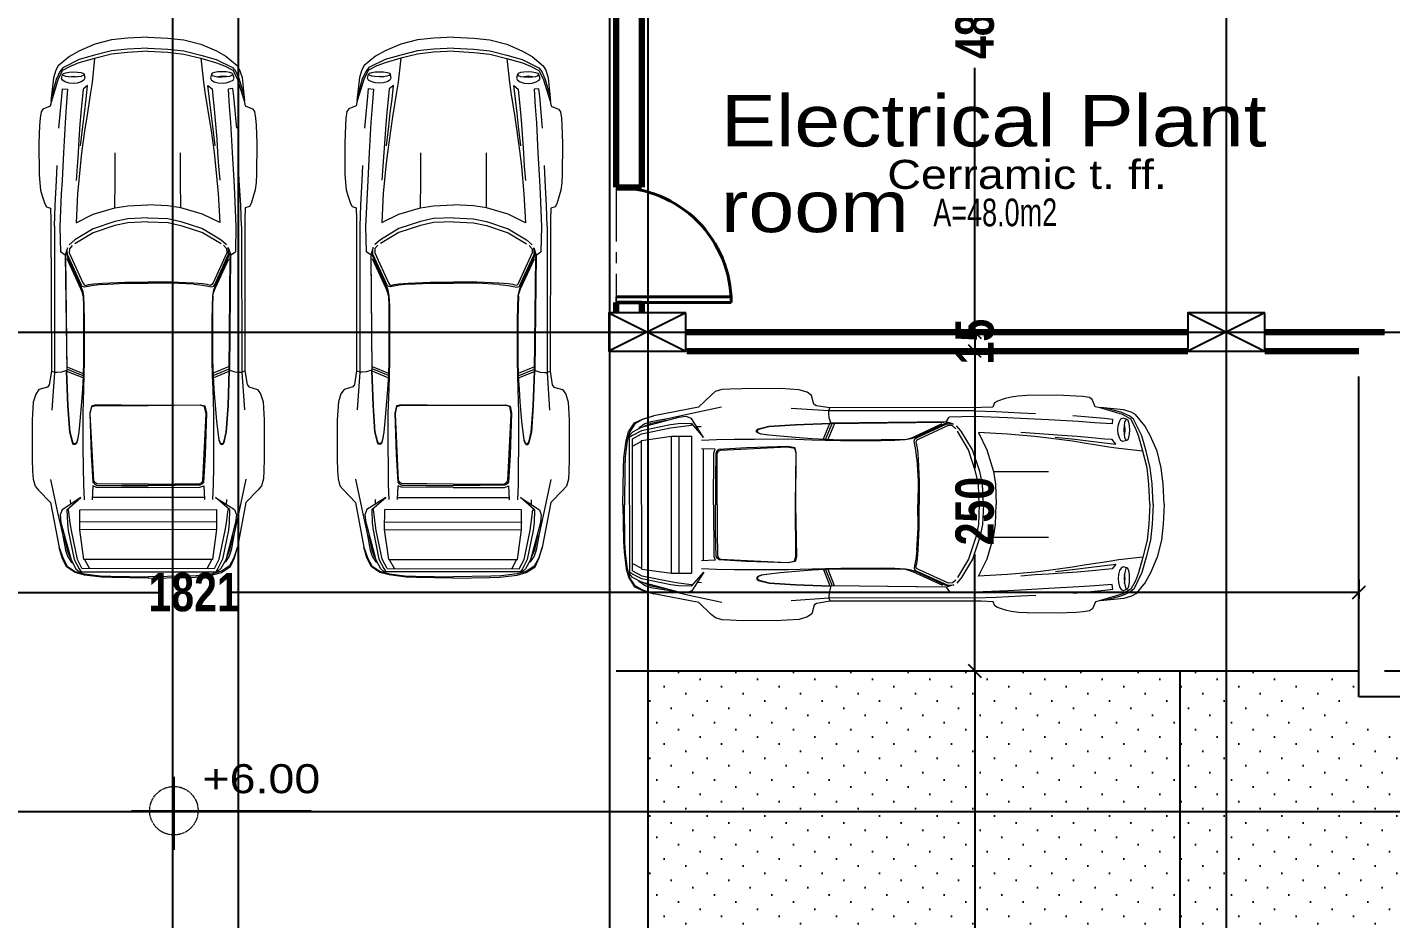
# Model space of a CAD drawing. Extents: x 285329 to 658348, y -83126 to -16980.
# Drawn here: x 328074 to 329140, y -40282 to -39585 of the extents above; entities that cross this region are included whole.
import ezdxf

# ---------------------------------------------------------------- set-up
doc = ezdxf.new("R2010")
doc.units = 0
doc.linetypes.add('CENTER', pattern=[50.8, 31.75, -6.35, 6.35, -6.35])
doc.linetypes.add('CENTER2', pattern=[1.125, 0.75, -0.125, 0.125, -0.125])
doc.layers.get('0').update_dxf_attribs({"linetype": 'CONTINUOUS'})
doc.layers.get('DEFPOINTS').update_dxf_attribs({"color": 9, "linetype": 'CONTINUOUS'})
for name, color, linetype, lineweight in [('A-Axis', 1, 'CENTER', 9), ('A-Door', 5, 'CONTINUOUS', 15), ('A-text finishing', 6, 'CONTINUOUS', 13), ('A-text function', 30, 'CONTINUOUS', 20), ('AXIS CIRCLE', 10, 'CENTER2', 20), ('FIGURES', 153, 'CONTINUOUS', 0), ('SECTION-ar', 131, 'CONTINUOUS', 40), ('VIS', 8, 'CONTINUOUS', 18)]:
    doc.layers.add(name, color=color, linetype=linetype, lineweight=lineweight)
for name, color, linetype in [('AXIS', 1, 'CONTINUOUS'), ('COLUMN', 5, 'CONTINUOUS'), ('FURNITURE', 4, 'CONTINUOUS'), ('HATCH', 8, 'CONTINUOUS'), ('TEXT', 3, 'CONTINUOUS'), ('WALL', 7, 'CONTINUOUS')]:
    doc.layers.add(name, color=color, linetype=linetype)
doc.styles.add('ARIAL', font='BOD_CB.TTF', dxfattribs={"width": 1.2})
doc.styles.add('CITYBLUEPRINT', font='cityb___.ttf', dxfattribs={"width": 0.8})
doc.styles.get("Standard").update_dxf_attribs({"font": 'sanss___.ttf', "height": 15})
doc.dimstyles.new('50', dxfattribs={"dimtxt": 30, "dimasz": 10, "dimexe": 5, "dimexo": 6, "dimgap": 5, "dimtad": 0, "dimdec": 0, "dimdsep": 46, "dimtxsty": 'CITYBLUEPRINT', "dimblk1": 'OBLIQUE', "dimblk2": 'OBLIQUE', "dimsah": 1, "dimcen": 0.05, "dimdle": 0.03, "dimclre": 22, "dimclrt": 7, "dimadec": 0, "dimazin": 0, "dimtfac": 1, "dimtdec": 0, "dimtix": 1, "dimtmove": 0, "dimatfit": 3, "dimldrblk": 'OBLIQUE', "dimfxl": 1, "dimtolj": 1, "dimtzin": 0, "dimarcsym": 0})

# ---------------------------------------------------------------- blocks, each defined once
blk = doc.blocks.new('XREF1$0$02PCAR09')
at = {"color": 0, "linetype": 'ByBlock'}
for p, q in [((-139.39, 33.77), (-143.26, 30.05)), ((-138.14, 34.83), (-139.39, 33.77)), ((-136.04, 35.43), (-138.14, 34.83)), ((-133.57, 35.58), (-136.04, 35.43)), ((-129.86, 35.7), (-133.57, 35.58)), ((-117.88, 35.7), (-129.86, 35.7)), ((-112.33, 35.34), (-117.88, 35.7)), ((-109.85, 34.59), (-112.33, 35.34)), ((-108.47, 33.6), (-109.85, 34.59)), ((-107.73, 30.95), (-108.47, 33.6)), ((-143.26, 30.05), (-157.04, 27.42)), ((-136.16, 30.07), (-146.25, 27.9)), ((-103.18, 28.82), (-114.79, 29.59)), ((-107, 30.43), (-107.73, 30.95)), ((-102.8, 29.76), (-107, 30.43)), ((-103.18, 28.82), (-102.8, 29.76)), ((-56.22, 29.83), (-102.8, 29.76)), ((-52.64, 29.95), (-56.22, 29.83)), ((-52.16, 31.23), (-52.64, 29.95)), ((-51.29, 31.76), (-52.16, 31.23)), ((-48.85, 32.53), (-51.29, 31.76)), ((-47.09, 33.02), (-48.85, 32.53)), ((-44.85, 33.29), (-47.09, 33.02)), ((-42.26, 33.45), (-44.85, 33.29)), ((-32.75, 33.53), (-42.26, 33.45)), ((-27.18, 33.31), (-32.75, 33.53)), ((-24.96, 33.14), (-27.18, 33.31)), ((-22.98, 32.83), (-24.96, 33.14)), ((-22.13, 32.24), (-22.98, 32.83)), ((-21.22, 30), (-22.13, 32.24)), ((-19.65, 29.66), (-21.22, 30)), ((-12.48, 29.04), (-19.65, 29.78)), ((-12.79, 27.56), (-19.65, 29.66)), ((-13.04, 28.18), (-17.96, 29.55)), ((-164.79, 22.49), (-162.98, 25.22)), ((-162.98, 25.22), (-160.29, 26.5)), ((-160.49, 26.23), (-162.81, 24.98)), ((-149.39, 26.87), (-160.88, 23.8)), ((-157.04, 27.42), (-160.49, 26.23)), ((-160.29, 26.5), (-157.04, 27.42)), ((-157.91, 25.53), (-159.78, 24.91)), ((-152.81, 26.43), (-157.91, 25.53)), ((-153.83, 25.85), (-157.91, 25.01)), ((-153.47, 26.28), (-153.83, 25.85)), ((-146.25, 27.9), (-152.81, 26.43)), ((-147.04, 27.13), (-149.39, 26.87)), ((-145.43, 26.52), (-147.04, 27.13)), ((-141.73, 20.71), (-145.43, 26.52)), ((-58.2, 28.79), (-103.18, 28.82)), ((-103.18, 28.09), (-103.18, 28.82)), ((-103.06, 26.7), (-103.18, 28.09)), ((-102.68, 25.44), (-103.06, 26.7)), ((-67.1, 25.44), (-102.68, 25.06)), ((-102.68, 25.08), (-102.68, 25.44)), ((-102.68, 24.94), (-67.65, 25.32)), ((-66.42, 25.2), (-67.39, 24.89)), ((-67.1, 25.46), (-66.11, 26.89)), ((-67.1, 25.54), (-67.1, 25.54)), ((-64.81, 24.72), (-67.1, 25.46)), ((-58.32, 27.06), (-66.11, 26.89)), ((-48.2, 26.63), (-58.32, 27.06)), ((-58.2, 28.77), (-51.78, 28.55)), ((-51.78, 28.55), (-44.15, 28.14)), ((-44.15, 26.41), (-48.2, 26.63)), ((-44.15, 28.14), (-39.54, 27.93)), ((-35.6, 25.95), (-44.15, 26.41)), ((-26.33, 25.46), (-35.6, 25.95)), ((-28.03, 27.35), (-18.29, 26.45)), ((-21.41, 25.08), (-26.33, 25.46)), ((-18.29, 26.45), (-15.88, 26.19)), ((-15.88, 26.19), (-16.03, 24.72)), ((-14.12, 24.14), (-13.76, 25.41)), ((-13.76, 25.41), (-13.28, 26.26)), ((-13.28, 26.26), (-12.67, 26.55)), ((-10.59, 27.09), (-13.04, 28.18)), ((-10.26, 26.19), (-12.79, 27.56)), ((-12.67, 26.55), (-11.49, 26.19)), ((-10.14, 28.29), (-12.48, 29.04)), ((-12.22, 24.26), (-12.07, 25.22)), ((-12.07, 25.22), (-11.81, 25.93)), ((-11.81, 25.93), (-11.49, 26.19)), ((-11.49, 26.19), (-11.18, 25.93)), ((-11.18, 25.93), (-10.93, 25.22)), ((-10.93, 25.22), (-10.74, 24.13)), ((-9.43, 26.13), (-10.59, 27.09)), ((-8.9, 23.63), (-10.26, 26.19)), ((-8.78, 27.56), (-10.14, 28.29)), ((-6.9, 21.08), (-9.43, 26.13)), ((-5.94, 24.09), (-8.78, 27.56)), ((-165.56, 19.69), (-164.79, 22.49)), ((-164.42, 22.49), (-165.19, 19.69)), ((-163.6, 22.32), (-164.59, 21.21)), ((-163.6, 21.32), (-164.59, 20.71)), ((-164.59, -21.21), (-164.59, 21.21)), ((-162.81, 24.98), (-164.42, 22.49)), ((-160.88, 23.8), (-163.6, 22.32)), ((-160.77, 22.81), (-163.6, 21.32)), ((-163.6, 20.33), (-160.77, 21.82)), ((-161.5, 23.73), (-161.74, 23.33)), ((-159.78, 24.91), (-161.5, 23.73)), ((-151.85, 24.65), (-160.77, 22.81)), ((-160.77, 21.82), (-151.85, 23.66)), ((-160.77, 19.82), (-151.61, 21.07)), ((-159.78, 24.24), (-160.17, 23.99)), ((-157.91, 25.01), (-159.78, 24.24)), ((-149.51, 24.91), (-151.85, 24.65)), ((-151.85, 23.66), (-149.51, 24.04)), ((-151.61, 21.07), (-151.61, -21.07)), ((-151.61, 21.07), (-145.43, 21.07)), ((-145.43, 25.03), (-149.51, 24.91)), ((-149.51, 24.04), (-145.43, 24.53)), ((-149.26, 21.07), (-149.26, -21.19)), ((-145.43, 25.03), (-141.73, 20.73)), ((-145.43, 24.53), (-145.43, 25.03)), ((-145.43, -21.07), (-145.43, 21.07)), ((-142.39, 24.02), (-143.85, 23.95)), ((-125.42, 22.45), (-125.37, 22.96)), ((-125.08, 22.11), (-125.42, 22.45)), ((-125.37, 22.96), (-124.86, 23.34)), ((-125.15, 22.43), (-125.13, 22.84)), ((-124.89, 22.11), (-125.15, 22.43)), ((-125.13, 22.84), (-124.69, 23.22)), ((-124.01, 21.73), (-125.08, 22.11)), ((-123.84, 21.73), (-124.89, 22.11)), ((-124.86, 23.34), (-121.58, 24.14)), ((-124.69, 23.22), (-121.6, 24.01)), ((-121.62, 21.38), (-124.01, 21.73)), ((-121.62, 21.38), (-123.84, 21.73)), ((-118.22, 21.03), (-121.62, 21.38)), ((-121.6, 24.01), (-113.44, 24.57)), ((-121.58, 24.14), (-113.44, 24.69)), ((-112.19, 20.51), (-118.22, 21.03)), ((-113.44, 24.69), (-102.68, 25.08)), ((-113.44, 24.57), (-102.68, 24.96)), ((-104.9, 20.03), (-102.9, 24.96)), ((-104.22, 19.99), (-102.17, 24.96)), ((-101.45, 24.96), (-103.47, 19.98)), ((-102.68, 25.06), (-102.68, 24.94)), ((-77.45, 20.66), (-68.24, 24.88)), ((-67.39, 24.89), (-76.59, 20.66)), ((-76.17, 20.52), (-66.86, 24.77)), ((-66.4, 24.24), (-75.65, 20.03)), ((-66.86, 24.77), (-65.78, 24.81)), ((-65.14, 24.16), (-66.4, 24.24)), ((-65.78, 24.81), (-64.81, 24.72)), ((-64.13, 23.29), (-65.14, 24.16)), ((-62.4, 22.49), (-63.89, 24.21)), ((-60.22, 16.82), (-63.6, 22.49)), ((-58.97, 16.82), (-62.4, 22.49)), ((-57.13, 22.11), (-54.53, 16.8)), ((-48.2, 21.63), (-57.13, 22.11)), ((-39.78, 20.85), (-48.2, 21.63)), ((-39.78, 21.75), (-44.12, 22.11)), ((-35.6, 21.46), (-39.78, 21.75)), ((-31.38, 21.21), (-35.6, 21.46)), ((-26.79, 20.88), (-31.38, 21.21)), ((-16.03, 24.72), (-21.41, 25.08)), ((-14.22, 22.91), (-14.12, 24.14)), ((-14.12, 21.68), (-14.22, 22.91)), ((-13.76, 20.44), (-14.12, 21.68)), ((-12.31, 22.86), (-12.22, 24.26)), ((-12.24, 21.56), (-12.31, 22.86)), ((-12.04, 22.86), (-12.24, 21.56)), ((-12.07, 20.57), (-12.24, 21.58)), ((-12.22, 24.26), (-12.04, 22.86)), ((-10.74, 21.58), (-10.93, 20.51)), ((-10.74, 24.13), (-10.69, 22.86)), ((-10.69, 22.86), (-10.74, 21.58)), ((-7.91, 21.15), (-8.9, 23.63)), ((-6.56, 16.32), (-7.91, 21.15)), ((-5.57, 16.32), (-6.9, 21.08)), ((-4.27, 21.14), (-5.94, 24.09)), ((-2.17, 16.31), (-4.27, 21.14)), ((-166.21, 14.44), (-165.56, 19.69)), ((-165.19, 19.69), (-165.8, 14.82)), ((-163.6, 20.33), (-163.6, -20.33)), ((-163.6, 18.05), (-160.88, 19.53)), ((-160.77, 19.82), (-160.77, -19.82)), ((-137.77, 19.96), (-142.39, 19.75)), ((-138.14, 17.06), (-142.38, 17.26)), ((-141.73, 17.26), (-141.73, -17.16)), ((-138.57, 15.9), (-138.14, 17.06)), ((-132.34, 20.03), (-137.77, 19.96)), ((-136.98, 17.01), (-137.51, 16.58)), ((-137.08, 16.44), (-136.55, 16.78)), ((-128.55, 17.52), (-136.98, 17.01)), ((-136.55, 16.78), (-115.95, 17.82)), ((-126.04, 20.1), (-132.34, 20.03)), ((-115.76, 17.94), (-128.55, 17.52)), ((-115.78, 20.11), (-126.04, 20.1)), ((-115.95, 17.82), (-113.73, 17.36)), ((-108.37, 19.87), (-115.78, 20.11)), ((-113.56, 17.48), (-115.76, 17.94)), ((-113.73, 17.36), (-113.35, 15.95)), ((-113.2, 16.07), (-113.56, 17.48)), ((-108.37, 20.23), (-112.19, 20.51)), ((-104.22, 19.99), (-108.37, 20.23)), ((-104.27, 19.73), (-108.37, 19.87)), ((-99.56, 19.65), (-104.27, 19.73)), ((-99.52, 19.84), (-104.22, 19.99)), ((-87.11, 19.64), (-99.56, 19.65)), ((-87.11, 19.87), (-99.52, 19.84)), ((-82.86, 19.87), (-87.11, 19.87)), ((-82.86, 19.72), (-87.11, 19.64)), ((-79.67, 19.98), (-82.86, 19.87)), ((-79.63, 19.86), (-82.86, 19.72)), ((-79.67, 19.96), (-78.74, 20.2)), ((-77.89, 20.2), (-79.63, 19.86)), ((-78.74, 20.2), (-77.45, 20.66)), ((-77.21, 20.44), (-77.89, 20.2)), ((-76.59, 20.66), (-77.21, 20.44)), ((-76.95, 19.52), (-76.71, 20.25)), ((-76.73, 18.37), (-76.95, 19.52)), ((-76.42, 16.82), (-76.73, 18.37)), ((-76.71, 20.25), (-76.17, 20.52)), ((-76.22, 19.69), (-76.44, 19.24)), ((-76.44, 19.24), (-76.15, 18.22)), ((-76.1, 14.07), (-76.42, 16.82)), ((-75.65, 20.03), (-76.22, 19.69)), ((-76.15, 18.22), (-75.93, 16.82)), ((-75.93, 16.82), (-75.72, 13.98)), ((-60.22, 16.82), (-60.22, 16.82)), ((-58, 10.14), (-60.22, 16.82)), ((-56.75, 10.14), (-58.97, 16.82)), ((-54.53, 16.8), (-52.55, 10.14)), ((-35.6, 20.37), (-39.78, 20.85)), ((-28.21, 19.38), (-35.6, 20.37)), ((-33.48, 20.69), (-27.45, 19.99)), ((-24.62, 18.78), (-28.21, 19.38)), ((-27.45, 19.99), (-23.36, 19.5)), ((-22.2, 20.45), (-26.79, 20.88)), ((-17.01, 17.6), (-24.62, 18.78)), ((-23.36, 19.5), (-19.12, 18.97)), ((-18.2, 20.06), (-22.2, 20.45)), ((-19.12, 18.97), (-14.89, 18.51)), ((-16, 19.87), (-18.2, 20.06)), ((-13.95, 17.11), (-17.01, 17.6)), ((-14.89, 18.51), (-16, 19.87)), ((-6.56, 16.32), (-13.95, 17.11)), ((-13.28, 19.65), (-13.76, 20.44)), ((-12.67, 19.33), (-13.28, 19.65)), ((-11.49, 19.6), (-12.67, 19.33)), ((-11.81, 19.84), (-12.07, 20.57)), ((-11.49, 19.6), (-11.81, 19.84)), ((-11.18, 19.81), (-11.49, 19.6)), ((-10.93, 20.51), (-11.18, 19.81)), ((-166.35, 11.22), (-166.21, 14.44)), ((-165.8, 14.82), (-165.94, 11.59)), ((-138.66, 0), (-138.57, 15.9)), ((-137.9, 15.9), (-138.04, 8.28)), ((-137.51, 16.58), (-137.9, 15.9)), ((-137.56, 8.16), (-137.48, 15.78)), ((-137.48, 15.78), (-137.08, 16.44)), ((-113.4, -0.02), (-113.2, 16.07)), ((-113.35, 15.95), (-113.4, 0.02)), ((-76.1, 14.07), (-75.74, 7.15)), ((-75.72, 13.98), (-75.43, 7.15)), ((-5.26, 11.13), (-6.56, 16.32)), ((-4.27, 11.13), (-5.57, 16.32)), ((-0.87, 11.13), (-2.17, 16.31)), ((-166.57, 0.02), (-166.35, 11.22)), ((-165.94, 11.59), (-166.08, 0)), ((-57.13, 6.18), (-58, 10.14)), ((-55.9, 6.18), (-56.75, 10.14)), ((-52.55, 10.14), (-44.12, 10.09)), ((-52.55, 10.14), (-51.92, 6.18)), ((-44.12, 10.09), (-35.6, 10.09)), ((-4.7, 6.2), (-5.26, 11.13)), ((-3.7, 6.2), (-4.27, 11.13)), ((-0.31, 6.18), (-0.87, 11.13)), ((-138.04, 8.28), (-138.04, 0)), ((-137.56, 0), (-137.56, 8.16)), ((-75.74, 7.15), (-75.77, 0)), ((-75.43, 7.15), (-75.4, 0)), ((-56.89, 0), (-57.13, 6.18)), ((-55.64, 0), (-55.9, 6.18)), ((-51.92, 6.18), (-51.68, 0)), ((-4.39, 0), (-4.7, 6.2)), ((-3.4, 0), (-3.7, 6.2)), ((0, 0), (-0.31, 6.18)), ((-165.94, -11.59), (-166.08, 0)), ((-138.66, 0), (-138.57, -15.9)), ((-138.04, -8.28), (-138.04, 0)), ((-137.56, 0), (-137.56, -8.16)), ((-113.4, 0.02), (-113.2, -16.07)), ((-75.74, -7.15), (-75.77, 0)), ((-75.43, -7.15), (-75.4, 0)), ((-56.89, 0), (-57.13, -6.18)), ((-55.64, 0), (-55.9, -6.18)), ((-51.92, -6.18), (-51.68, 0)), ((-4.39, 0), (-4.7, -6.2)), ((-3.4, 0), (-3.7, -6.2)), ((0, 0), (-0.31, -6.18)), ((-166.57, -0.02), (-166.35, -11.22)), ((-113.35, -15.95), (-113.4, -0.02)), ((-137.9, -15.9), (-138.04, -8.28)), ((-137.56, -8.16), (-137.48, -15.78)), ((-76.1, -14.07), (-75.74, -7.15)), ((-75.72, -13.98), (-75.43, -7.15)), ((-57.13, -6.18), (-58, -10.14)), ((-55.9, -6.18), (-56.75, -10.14)), ((-52.55, -10.14), (-51.92, -6.18)), ((-4.7, -6.2), (-5.26, -11.13)), ((-3.7, -6.2), (-4.27, -11.13)), ((-0.31, -6.18), (-0.87, -11.13)), ((-166.35, -11.22), (-166.21, -14.44)), ((-165.8, -14.82), (-165.94, -11.59)), ((-58, -10.14), (-60.22, -16.82)), ((-56.75, -10.14), (-58.97, -16.82)), ((-54.53, -16.8), (-52.55, -10.14)), ((-52.55, -10.14), (-44.12, -10.09)), ((-44.12, -10.09), (-35.6, -10.09)), ((-5.26, -11.13), (-6.56, -16.32)), ((-4.27, -11.13), (-5.57, -16.32)), ((-0.87, -11.13), (-2.17, -16.31)), ((-166.21, -14.44), (-165.56, -19.69)), ((-165.19, -19.69), (-165.8, -14.82)), ((-138.57, -15.9), (-138.14, -17.06)), ((-137.51, -16.58), (-137.9, -15.9)), ((-136.98, -17.01), (-137.51, -16.58)), ((-137.48, -15.78), (-137.08, -16.44)), ((-137.08, -16.44), (-136.55, -16.78)), ((-113.73, -17.36), (-113.35, -15.95)), ((-113.2, -16.07), (-113.56, -17.48)), ((-76.1, -14.07), (-76.42, -16.82)), ((-75.93, -16.82), (-75.72, -13.98)), ((-6.56, -16.32), (-13.95, -17.11)), ((-6.56, -16.32), (-7.91, -21.15)), ((-5.57, -16.32), (-6.9, -21.08)), ((-2.17, -16.31), (-4.27, -21.14)), ((-165.56, -19.69), (-164.79, -22.49)), ((-164.42, -22.49), (-165.19, -19.69)), ((-163.6, -21.32), (-164.59, -20.71)), ((-163.6, -18.05), (-160.88, -19.53)), ((-163.6, -20.33), (-160.77, -21.82)), ((-160.77, -19.82), (-151.61, -21.07)), ((-141.73, -20.71), (-145.43, -26.52)), ((-145.43, -25.03), (-141.73, -20.73)), ((-137.77, -19.96), (-142.39, -19.75)), ((-138.14, -17.06), (-142.38, -17.26)), ((-132.34, -20.03), (-137.77, -19.96)), ((-128.55, -17.52), (-136.98, -17.01)), ((-136.55, -16.78), (-115.95, -17.82)), ((-126.04, -20.1), (-132.34, -20.03)), ((-115.76, -17.94), (-128.55, -17.52)), ((-115.78, -20.11), (-126.04, -20.1)), ((-112.19, -20.51), (-118.22, -21.03)), ((-115.95, -17.82), (-113.73, -17.36)), ((-108.37, -19.87), (-115.78, -20.11)), ((-113.56, -17.48), (-115.76, -17.94)), ((-108.37, -20.23), (-112.19, -20.51)), ((-104.27, -19.73), (-108.37, -19.87)), ((-104.22, -19.99), (-108.37, -20.23)), ((-104.9, -20.03), (-102.9, -24.96)), ((-99.56, -19.65), (-104.27, -19.73)), ((-99.52, -19.84), (-104.22, -19.99)), ((-104.22, -19.99), (-102.17, -24.96)), ((-101.45, -24.96), (-103.47, -19.98)), ((-87.11, -19.64), (-99.56, -19.65)), ((-87.11, -19.87), (-99.52, -19.84)), ((-82.86, -19.72), (-87.11, -19.64)), ((-82.86, -19.87), (-87.11, -19.87)), ((-79.63, -19.86), (-82.86, -19.72)), ((-79.67, -19.98), (-82.86, -19.87)), ((-79.67, -19.96), (-78.74, -20.2)), ((-77.89, -20.2), (-79.63, -19.86)), ((-78.74, -20.2), (-77.45, -20.66)), ((-77.21, -20.44), (-77.89, -20.2)), ((-77.45, -20.66), (-68.24, -24.88)), ((-76.59, -20.66), (-77.21, -20.44)), ((-76.73, -18.37), (-76.95, -19.52)), ((-76.95, -19.52), (-76.71, -20.25)), ((-76.42, -16.82), (-76.73, -18.37)), ((-76.71, -20.25), (-76.17, -20.52)), ((-67.39, -24.89), (-76.59, -20.66)), ((-76.44, -19.24), (-76.15, -18.22)), ((-76.22, -19.69), (-76.44, -19.24)), ((-75.65, -20.03), (-76.22, -19.69)), ((-76.17, -20.52), (-66.86, -24.77)), ((-76.15, -18.22), (-75.93, -16.82)), ((-66.4, -24.24), (-75.65, -20.03)), ((-60.22, -16.82), (-63.6, -22.49)), ((-58.97, -16.82), (-62.4, -22.49)), ((-60.22, -16.82), (-60.22, -16.82)), ((-57.13, -22.11), (-54.53, -16.8)), ((-39.78, -20.85), (-48.2, -21.63)), ((-35.6, -20.37), (-39.78, -20.85)), ((-28.21, -19.38), (-35.6, -20.37)), ((-33.48, -20.69), (-27.45, -19.99)), ((-26.79, -20.88), (-31.38, -21.21)), ((-24.62, -18.78), (-28.21, -19.38)), ((-27.45, -19.99), (-23.36, -19.5)), ((-22.2, -20.45), (-26.79, -20.88)), ((-17.01, -17.6), (-24.62, -18.78)), ((-23.36, -19.5), (-19.12, -18.97)), ((-18.2, -20.06), (-22.2, -20.45)), ((-19.12, -18.97), (-14.89, -18.51)), ((-16, -19.87), (-18.2, -20.06)), ((-13.95, -17.11), (-17.01, -17.6)), ((-14.89, -18.51), (-16, -19.87)), ((-13.76, -20.44), (-14.12, -21.68)), ((-13.28, -19.65), (-13.76, -20.44)), ((-12.67, -19.33), (-13.28, -19.65)), ((-11.49, -19.6), (-12.67, -19.33)), ((-12.07, -20.57), (-12.24, -21.58)), ((-11.81, -19.84), (-12.07, -20.57)), ((-11.49, -19.6), (-11.81, -19.84)), ((-11.18, -19.81), (-11.49, -19.6)), ((-10.93, -20.51), (-11.18, -19.81)), ((-10.74, -21.58), (-10.93, -20.51)), ((-164.79, -22.49), (-162.98, -25.22)), ((-163.6, -22.32), (-164.59, -21.21)), ((-162.81, -24.98), (-164.42, -22.49)), ((-160.77, -22.81), (-163.6, -21.32)), ((-160.88, -23.8), (-163.6, -22.32)), ((-160.49, -26.23), (-162.81, -24.98)), ((-161.5, -23.73), (-161.74, -23.33)), ((-159.78, -24.91), (-161.5, -23.73)), ((-149.39, -26.87), (-160.88, -23.8)), ((-160.77, -21.82), (-151.85, -23.66)), ((-151.85, -24.65), (-160.77, -22.81)), ((-159.78, -24.24), (-160.17, -23.99)), ((-157.91, -25.01), (-159.78, -24.24)), ((-157.91, -25.53), (-159.78, -24.91)), ((-153.83, -25.85), (-157.91, -25.01)), ((-151.85, -23.66), (-149.51, -24.04)), ((-149.51, -24.91), (-151.85, -24.65)), ((-151.61, -21.07), (-145.43, -21.07)), ((-149.51, -24.04), (-145.43, -24.53)), ((-145.43, -25.03), (-149.51, -24.91)), ((-145.43, -24.53), (-145.43, -25.03)), ((-142.39, -24.02), (-143.85, -23.95)), ((-125.08, -22.11), (-125.42, -22.45)), ((-125.42, -22.45), (-125.37, -22.96)), ((-125.37, -22.96), (-124.86, -23.34)), ((-124.89, -22.11), (-125.15, -22.43)), ((-125.15, -22.43), (-125.13, -22.84)), ((-125.13, -22.84), (-124.69, -23.22)), ((-124.01, -21.73), (-125.08, -22.11)), ((-123.84, -21.73), (-124.89, -22.11)), ((-124.86, -23.34), (-121.58, -24.14)), ((-124.69, -23.22), (-121.6, -24.01)), ((-121.62, -21.38), (-124.01, -21.73)), ((-121.62, -21.38), (-123.84, -21.73)), ((-118.22, -21.03), (-121.62, -21.38)), ((-121.6, -24.01), (-113.44, -24.57)), ((-121.58, -24.14), (-113.44, -24.69)), ((-113.44, -24.57), (-102.68, -24.96)), ((-113.44, -24.69), (-102.68, -25.08)), ((-102.68, -25.06), (-102.68, -24.94)), ((-102.68, -24.94), (-67.65, -25.32)), ((-67.1, -25.44), (-102.68, -25.06)), ((-102.68, -25.08), (-102.68, -25.44)), ((-66.42, -25.2), (-67.39, -24.89)), ((-64.81, -24.72), (-67.1, -25.46)), ((-66.86, -24.77), (-65.78, -24.81)), ((-65.14, -24.16), (-66.4, -24.24)), ((-65.78, -24.81), (-64.81, -24.72)), ((-64.13, -23.29), (-65.14, -24.16)), ((-62.4, -22.49), (-63.89, -24.21)), ((-48.2, -21.63), (-57.13, -22.11)), ((-39.78, -21.75), (-44.12, -22.11)), ((-35.6, -21.46), (-39.78, -21.75)), ((-31.38, -21.21), (-35.6, -21.46)), ((-21.41, -25.08), (-26.33, -25.46)), ((-16.03, -24.72), (-21.41, -25.08)), ((-15.88, -26.19), (-16.03, -24.72)), ((-14.12, -21.68), (-14.22, -22.91)), ((-14.22, -22.91), (-14.12, -24.14)), ((-14.12, -24.14), (-13.76, -25.41)), ((-12.24, -21.56), (-12.31, -22.86)), ((-12.31, -22.86), (-12.22, -24.26)), ((-12.04, -22.86), (-12.24, -21.56)), ((-12.22, -24.26), (-12.04, -22.86)), ((-12.22, -24.26), (-12.07, -25.22)), ((-10.93, -25.22), (-10.74, -24.13)), ((-10.69, -22.86), (-10.74, -21.58)), ((-10.74, -24.13), (-10.69, -22.86)), ((-8.9, -23.63), (-10.26, -26.19)), ((-6.9, -21.08), (-9.43, -26.13)), ((-7.91, -21.15), (-8.9, -23.63)), ((-5.94, -24.09), (-8.78, -27.56)), ((-4.27, -21.14), (-5.94, -24.09)), ((-162.98, -25.22), (-160.29, -26.5)), ((-157.04, -27.42), (-160.49, -26.23)), ((-160.29, -26.5), (-157.04, -27.42)), ((-152.81, -26.43), (-157.91, -25.53)), ((-143.26, -30.05), (-157.04, -27.42)), ((-153.47, -26.28), (-153.83, -25.85)), ((-146.25, -27.9), (-152.81, -26.43)), ((-147.04, -27.13), (-149.39, -26.87)), ((-145.43, -26.52), (-147.04, -27.13)), ((-136.16, -30.07), (-146.25, -27.9)), ((-103.18, -28.82), (-114.79, -29.59)), ((-103.06, -26.7), (-103.18, -28.09)), ((-103.18, -28.09), (-103.18, -28.82)), ((-58.2, -28.79), (-103.18, -28.82)), ((-103.18, -28.82), (-102.8, -29.76)), ((-102.68, -25.44), (-103.06, -26.7)), ((-67.1, -25.46), (-66.11, -26.89)), ((-67.1, -25.54), (-67.1, -25.54)), ((-58.32, -27.06), (-66.11, -26.89)), ((-48.2, -26.63), (-58.32, -27.06)), ((-58.2, -28.77), (-51.78, -28.55)), ((-51.78, -28.55), (-44.15, -28.14)), ((-44.15, -26.41), (-48.2, -26.63)), ((-35.6, -25.95), (-44.15, -26.41)), ((-44.15, -28.14), (-39.54, -27.93)), ((-26.33, -25.46), (-35.6, -25.95)), ((-28.03, -27.35), (-18.29, -26.45)), ((-12.79, -27.56), (-19.65, -29.66)), ((-12.48, -29.04), (-19.65, -29.78)), ((-18.29, -26.45), (-15.88, -26.19)), ((-13.04, -28.18), (-17.96, -29.55)), ((-13.76, -25.41), (-13.28, -26.26)), ((-13.28, -26.26), (-12.67, -26.55)), ((-10.59, -27.09), (-13.04, -28.18)), ((-10.26, -26.19), (-12.79, -27.56)), ((-12.67, -26.55), (-11.49, -26.19)), ((-10.14, -28.29), (-12.48, -29.04)), ((-12.07, -25.22), (-11.81, -25.93)), ((-11.81, -25.93), (-11.49, -26.19)), ((-11.49, -26.19), (-11.18, -25.93)), ((-11.18, -25.93), (-10.93, -25.22)), ((-9.43, -26.13), (-10.59, -27.09)), ((-8.78, -27.56), (-10.14, -28.29)), ((-139.39, -33.77), (-143.26, -30.05)), ((-107.73, -30.95), (-108.47, -33.6)), ((-107, -30.43), (-107.73, -30.95)), ((-102.8, -29.76), (-107, -30.43)), ((-56.22, -29.83), (-102.8, -29.76)), ((-52.64, -29.95), (-56.22, -29.83)), ((-52.16, -31.23), (-52.64, -29.95)), ((-51.29, -31.76), (-52.16, -31.23)), ((-48.85, -32.53), (-51.29, -31.76)), ((-47.09, -33.02), (-48.85, -32.53)), ((-44.85, -33.29), (-47.09, -33.02)), ((-42.26, -33.45), (-44.85, -33.29)), ((-32.75, -33.53), (-42.26, -33.45)), ((-27.18, -33.31), (-32.75, -33.53)), ((-24.96, -33.14), (-27.18, -33.31)), ((-22.98, -32.83), (-24.96, -33.14)), ((-22.13, -32.24), (-22.98, -32.83)), ((-21.22, -30), (-22.13, -32.24)), ((-19.65, -29.66), (-21.22, -30)), ((-138.14, -34.83), (-139.39, -33.77)), ((-136.04, -35.43), (-138.14, -34.83)), ((-133.57, -35.58), (-136.04, -35.43)), ((-129.86, -35.7), (-133.57, -35.58)), ((-117.88, -35.7), (-129.86, -35.7)), ((-112.33, -35.34), (-117.88, -35.7)), ((-109.85, -34.59), (-112.33, -35.34)), ((-108.47, -33.6), (-109.85, -34.59))]:
    blk.add_line(p, q, dxfattribs=at)
blk = doc.blocks.new('COLUMN')
at = {"layer": 'AXIS'}
for p, q in [((236924.7, -9644.3), (236984.7, -9674.3)), ((236984.7, -9644.3), (236924.7, -9674.3))]:
    blk.add_line(p, q, dxfattribs=at)
at = {"layer": 'COLUMN'}
blk.add_lwpolyline([(236924.7, -9644.3), (236984.7, -9644.3), (236984.7, -9674.3), (236924.7, -9674.3)], close=True, dxfattribs=at)
blk = doc.blocks.new('cbcb')
at = {"layer": 'AXIS'}
for p, q in [((328671.3, -10741.8), (328670.7, -14326.1)), ((329123.2, -10741.8), (329122.7, -14326.1)), ((327238.2, -11454.5), (329573.7, -11454.5)), ((327245.1, -11829.3), (329572, -11829.3))]:
    blk.add_line(p, q, dxfattribs=at)
at = {"layer": 'WALL', "linetype": 'Continuous', "xscale": -1}
for p in [(565625.4, -1795.2), (566077.9, -1795.2)]:
    blk.add_blockref('COLUMN', p, dxfattribs=at)
blk = doc.blocks.new('D70')
at = {"layer": 'A-Axis'}
blk.add_line((307725.06, -30884.76), (307725.06, -30817.08), dxfattribs=at)
at = {"layer": 'A-Door'}
for p, q in [((307725.06, -30817.08), (307725.06, -30820.45)), ((307792.75, -30817.08), (307792.75, -30820.45))]:
    blk.add_line(p, q, dxfattribs=at)
at = {"layer": 'SECTION-ar', "ltscale": 20}
for p, q in [((307725.06, -30817.08), (307792.75, -30817.08)), ((307792.75, -30820.45), (307725.06, -30820.45))]:
    blk.add_line(p, q, dxfattribs=at)
at = {"layer": 'SECTION-ar', "ltscale": 20, "extrusion": (0, 0, -1)}
blk.add_ellipse((307725.06, -30817.08), major_axis=(-47.86, 47.86), ratio=1, start_param=2.356194, end_param=3.926991, dxfattribs=at)
blk = doc.blocks.new('_Oblique')
at = {"color": 0, "lineweight": -2}
blk.add_line((-0.5, -0.5), (0.5, 0.5), dxfattribs=at)
blk = doc.blocks.new('*D2869')
at = {"layer": 'DEFPOINTS', "color": 0, "linetype": 'Continuous', "lineweight": 5, "transparency": 16777216}
for p in [(328223.1, -39562.7), (328187.4, -42242.7), (328194.2, -42242.7)]:
    blk.add_point(p, dxfattribs=at)
at = {"layer": 'VIS', "color": 22, "linetype": 'Continuous', "lineweight": -2, "transparency": 16777216}
for p, q in [((328217.1, -39562.7), (328182.4, -39562.7)), ((328188.2, -42242.7), (328182.4, -42242.7))]:
    blk.add_line(p, q, dxfattribs=at)
at = {"layer": 'VIS', "color": 0, "linetype": 'Continuous', "lineweight": -2, "transparency": 16777216}
for p, q in [((328187.4, -39562.6), (328187.4, -40859.7)), ((328187.4, -42242.8), (328187.4, -40945.7))]:
    blk.add_line(p, q, dxfattribs=at)
at = {"layer": 'VIS', "color": 0, "linetype": 'Continuous', "lineweight": -2, "transparency": 16777216, "xscale": 10, "yscale": 10, "zscale": 10}
for p, rotation in [((328187.4, -39562.7), 90), ((328187.4, -42242.7), 270)]:
    blk.add_blockref('_Oblique', p, dxfattribs=dict(at, rotation=rotation))
at = {"layer": 'VIS', "color": 7, "linetype": 'Continuous', "lineweight": 5, "transparency": 16777216, "insert": (328187.4, -40902.7), "char_height": 30, "attachment_point": 5, "rotation": 90, "style": 'CITYBLUEPRINT'}
blk.add_mtext('\\A1;2680', dxfattribs=at)
blk = doc.blocks.new('*D2874')
at = {"layer": 'DEFPOINTS', "color": 0, "linetype": 'Continuous', "lineweight": 5, "transparency": 16777216}
for p in [(328803.6, -39343.2), (328814.6, -39823.7), (328814.6, -39823.7)]:
    blk.add_point(p, dxfattribs=at)
at = {"layer": 'VIS', "color": 22, "linetype": 'Continuous', "lineweight": -2, "transparency": 16777216}
for p, q in [((328809.6, -39343.2), (328819.6, -39343.2)), ((328808.6, -39823.7), (328809.6, -39823.7))]:
    blk.add_line(p, q, dxfattribs=at)
at = {"layer": 'VIS', "color": 0, "linetype": 'Continuous', "lineweight": -2, "transparency": 16777216}
for p, q in [((328814.6, -39343.2), (328814.6, -39549.7)), ((328814.6, -39823.7), (328814.6, -39617.2))]:
    blk.add_line(p, q, dxfattribs=at)
at = {"layer": 'VIS', "color": 0, "linetype": 'Continuous', "lineweight": -2, "transparency": 16777216, "xscale": 10, "yscale": 10, "zscale": 10}
for p, rotation in [((328814.6, -39343.2), 90), ((328814.6, -39823.7), 270)]:
    blk.add_blockref('_Oblique', p, dxfattribs=dict(at, rotation=rotation))
at = {"layer": 'VIS', "color": 7, "linetype": 'Continuous', "lineweight": 5, "transparency": 16777216, "insert": (328814.6, -39583.5), "char_height": 30, "attachment_point": 5, "rotation": 90, "style": 'CITYBLUEPRINT'}
blk.add_mtext('\\A1;480', dxfattribs=at)
blk = doc.blocks.new('*D2875')
at = {"layer": 'DEFPOINTS', "color": 0, "linetype": 'Continuous', "lineweight": 5, "transparency": 16777216}
for p in [(328814.6, -39823.7), (328814.6, -39838.7), (328814.6, -39838.7)]:
    blk.add_point(p, dxfattribs=at)
at = {"layer": 'VIS', "color": 0, "linetype": 'Continuous', "lineweight": -2, "transparency": 16777216}
for p, q in [((328814.6, -39823.7), (328814.6, -39813.7)), ((328814.6, -39823.7), (328814.6, -39838.7)), ((328814.6, -39838.7), (328814.6, -39848.7))]:
    blk.add_line(p, q, dxfattribs=at)
at = {"layer": 'VIS', "color": 22, "linetype": 'Continuous', "lineweight": -2, "transparency": 16777216}
for p, q in [((328808.6, -39823.7), (328809.6, -39823.7)), ((328808.6, -39838.7), (328809.6, -39838.7))]:
    blk.add_line(p, q, dxfattribs=at)
at = {"layer": 'VIS', "color": 0, "linetype": 'Continuous', "lineweight": -2, "transparency": 16777216, "xscale": 10, "yscale": 10, "zscale": 10}
for p, rotation in [((328814.6, -39823.7), 270), ((328814.6, -39838.7), 90)]:
    blk.add_blockref('_Oblique', p, dxfattribs=dict(at, rotation=rotation))
at = {"layer": 'VIS', "color": 7, "linetype": 'Continuous', "lineweight": 5, "transparency": 16777216, "insert": (328814.6, -39831.2), "char_height": 30, "attachment_point": 5, "rotation": 90, "style": 'CITYBLUEPRINT'}
blk.add_mtext('\\A1;15', dxfattribs=at)
blk = doc.blocks.new('*D2876')
at = {"layer": 'DEFPOINTS', "color": 0, "linetype": 'Continuous', "lineweight": 5, "transparency": 16777216}
for p in [(328814.6, -39838.7), (328814.6, -40088.7), (328824.5, -40088.7)]:
    blk.add_point(p, dxfattribs=at)
at = {"layer": 'VIS', "color": 22, "linetype": 'Continuous', "lineweight": -2, "transparency": 16777216}
for p, q in [((328808.6, -39838.7), (328809.6, -39838.7)), ((328818.5, -40088.7), (328809.6, -40088.7))]:
    blk.add_line(p, q, dxfattribs=at)
at = {"layer": 'VIS', "color": 0, "linetype": 'Continuous', "lineweight": -2, "transparency": 16777216}
for p, q in [((328814.6, -39838.7), (328814.6, -39930.1)), ((328814.6, -40088.7), (328814.6, -39997.3))]:
    blk.add_line(p, q, dxfattribs=at)
at = {"layer": 'VIS', "color": 0, "linetype": 'Continuous', "lineweight": -2, "transparency": 16777216, "xscale": 10, "yscale": 10, "zscale": 10}
for p, rotation in [((328814.6, -39838.7), 90), ((328814.6, -40088.7), 270)]:
    blk.add_blockref('_Oblique', p, dxfattribs=dict(at, rotation=rotation))
at = {"layer": 'VIS', "color": 7, "linetype": 'Continuous', "lineweight": 5, "transparency": 16777216, "insert": (328814.6, -39963.7), "char_height": 30, "attachment_point": 5, "rotation": 90, "style": 'CITYBLUEPRINT'}
blk.add_mtext('\\A1;250', dxfattribs=at)
blk = doc.blocks.new('*D2877')
at = {"layer": 'DEFPOINTS', "color": 0, "linetype": 'Continuous', "lineweight": 5, "transparency": 16777216}
for p in [(328824.5, -40088.7), (328804.7, -40588.2), (328814.6, -40588.2)]:
    blk.add_point(p, dxfattribs=at)
at = {"layer": 'VIS', "color": 22, "linetype": 'Continuous', "lineweight": -2, "transparency": 16777216}
for p, q in [((328818.5, -40088.7), (328809.6, -40088.7)), ((328810.7, -40588.2), (328819.6, -40588.2))]:
    blk.add_line(p, q, dxfattribs=at)
at = {"layer": 'VIS', "color": 0, "linetype": 'Continuous', "lineweight": -2, "transparency": 16777216}
for p, q in [((328814.6, -40088.7), (328814.6, -40303)), ((328814.6, -40588.2), (328814.6, -40373.9))]:
    blk.add_line(p, q, dxfattribs=at)
at = {"layer": 'VIS', "color": 0, "linetype": 'Continuous', "lineweight": -2, "transparency": 16777216, "xscale": 10, "yscale": 10, "zscale": 10}
for p, rotation in [((328814.6, -40088.7), 90), ((328814.6, -40588.2), 270)]:
    blk.add_blockref('_Oblique', p, dxfattribs=dict(at, rotation=rotation))
at = {"layer": 'VIS', "color": 7, "linetype": 'Continuous', "lineweight": 5, "transparency": 16777216, "insert": (328814.6, -40338.4), "char_height": 30, "attachment_point": 5, "rotation": 90, "style": 'CITYBLUEPRINT'}
blk.add_mtext('\\A1;500', dxfattribs=at)
blk = doc.blocks.new('*D2901')
at = {"layer": 'DEFPOINTS', "color": 0, "linetype": 'Continuous', "lineweight": 5, "transparency": 16777216}
for p in [(327294.1, -40011.2), (329114.8, -40011.2), (329114.8, -40027.2)]:
    blk.add_point(p, dxfattribs=at)
at = {"layer": 'VIS', "color": 22, "linetype": 'Continuous', "lineweight": -2, "transparency": 16777216}
for p, q in [((327294.1, -40017.2), (327294.1, -40032.2)), ((329114.8, -40017.2), (329114.8, -40032.2))]:
    blk.add_line(p, q, dxfattribs=at)
at = {"layer": 'VIS', "color": 0, "linetype": 'Continuous', "lineweight": -2, "transparency": 16777216}
for p, q in [((327294, -40027.2), (328176.9, -40027.2)), ((329114.8, -40027.2), (328231.9, -40027.2))]:
    blk.add_line(p, q, dxfattribs=at)
at = {"layer": 'VIS', "color": 0, "linetype": 'Continuous', "lineweight": -2, "transparency": 16777216, "xscale": 10, "yscale": 10, "zscale": 10, "rotation": 180}
blk.add_blockref('_Oblique', (327294.1, -40027.2), dxfattribs=at)
at = {"layer": 'VIS', "color": 0, "linetype": 'Continuous', "lineweight": -2, "transparency": 16777216, "xscale": 10, "yscale": 10, "zscale": 10}
blk.add_blockref('_Oblique', (329114.8, -40027.2), dxfattribs=at)
at = {"layer": 'VIS', "color": 7, "linetype": 'Continuous', "lineweight": 5, "transparency": 16777216, "insert": (328204.4, -40027.2), "char_height": 30, "attachment_point": 5, "style": 'CITYBLUEPRINT'}
blk.add_mtext('\\A1;1821', dxfattribs=at)

msp = doc.modelspace()

# ---------------------------------------------------------------- hatches: boundary and pattern name
at = {"layer": 'FURNITURE', "ltscale": 3}
h = msp.add_hatch(dxfattribs=at)
h.set_pattern_fill('DOTS', color=256, scale=10, angle=45, style=0)
h.set_pattern_definition([(45, (19796.869, -19165.578), (-5.6126601, 16.8379802), [0, -15.875])])
h.paths.add_polyline_path([(328974.77, -40291.21), (328559.29, -40291.21), (328559.29, -40430.67), (328736.14, -40430.67), (328818.79, -40382.04), (328818.79, -40430.67), (328974.77, -40430.67)], flags=17)
h.paths.add_polyline_path([(328974.77, -40430.67), (328818.79, -40430.67), (328818.79, -40479.31), (328736.14, -40430.67), (328559.29, -40430.67), (328559.29, -40588.21), (328974.77, -40588.21)])
h.paths.add_polyline_path([(328999.77, -40430.67), (328974.77, -40430.67), (328974.77, -40558.21), (328999.77, -40558.21)])
h.paths.add_polyline_path([(328999.77, -40088.69), (328969.77, -40088.69), (328559.29, -40088.69), (328559.29, -40291.21), (328974.77, -40291.21), (328974.77, -40430.67), (328999.77, -40430.67)])
edge = h.paths.add_edge_path()
edge.add_line((329342.6, -40123.66), (329115.18, -40126.27))
edge.add_line((329115.18, -40126.27), (329114.35, -40091.3))
edge.add_line((329114.35, -40091.3), (328999.77, -40088.69))
edge.add_line((328999.77, -40088.69), (328999.77, -40430.67))
edge.add_line((328999.77, -40430.67), (329141.94, -40430.67))
edge.add_arc((329141.94, -40630.67), 200, 0, 90, ccw=False)
edge.add_line((329341.94, -40630.67), (329341.94, -40658.25))
edge.add_line((329341.94, -40658.25), (329460.18, -40658.25))
edge.add_arc((329510.18, -40658.47), 50, 0, 179.74603, ccw=False)
edge.add_line((329560.18, -40658.47), (329578.33, -40658.47))
edge.add_line((329578.33, -40658.47), (329539.57, -40438.53))
edge.add_arc((326637.5, -42034.83), 3312.13, 28.81325, 35.24145)
edge = h.paths.add_edge_path(flags=17)
edge.add_line((329141.94, -40430.67), (328999.77, -40430.67))
edge.add_line((328999.77, -40430.67), (328999.77, -40558.21))
edge.add_line((328999.77, -40558.21), (329024.77, -40558.21))
edge.add_arc((329007.96, -40675.6), 118.59, 9.53254, 81.85248, ccw=False)
edge.add_line((329124.91, -40655.96), (329341.94, -40658.25))
edge.add_line((329341.94, -40658.25), (329341.94, -40630.67))
edge.add_arc((329141.94, -40630.67), 200, 360, 450)
h.paths.add_polyline_path([(329303.38, -40478.53), (329303.38, -40438.29), (329326.33, -40438.29), (329326.33, -40478.53)], flags=16)

# ---------------------------------------------------------------- linework, layer by layer
at = {"layer": 'AXIS CIRCLE'}
msp.add_circle((328188.6, -40197.91), 18.94, dxfattribs=at)
at = {"layer": 'FURNITURE', "ltscale": 3}
for p, q in [((328529.29, -42243.74), (328529.29, -39468.41)), ((329114.77, -40088.69), (328534.27, -40088.69)), ((328974.75, -40088.69), (328974.77, -40588.21))]:
    msp.add_line(p, q, dxfattribs=at)
at = {"layer": 'HATCH', "linetype": 'ByBlock', "ltscale": 3}
msp.add_line((328239.13, -42864.54), (328239.13, -38694.99), dxfattribs=at)
at = {"layer": 'WALL', "linetype": 'Continuous', "ltscale": 3}
for p, q in [((329114.77, -40108.79), (329114.77, -39858.41)), ((329473.57, -40088.69), (329134.77, -40088.69)), ((329477, -40108.79), (329114.77, -40108.79))]:
    msp.add_line(p, q, dxfattribs=at)
at = {"layer": 'WALL', "linetype": 'Continuous'}
for p, q in [((328188.6, -40171.42), (328188.6, -40228.36)), ((328155.5, -40197.91), (328295.86, -40197.91))]:
    msp.add_line(p, q, dxfattribs=at)
at = {"layer": 'WALL', "linetype": 'Continuous', "ltscale": 3, "const_width": 5}
for points in [[(328534.29, -39710.6), (328534.29, -39562.68)], [(328554.29, -39710.6), (328554.29, -39562.68)], [(328534.29, -39710.6), (328554.29, -39710.6)], [(328534.29, -39808.71), (328534.29, -39800.6)], [(328554.29, -39808.71), (328554.29, -39800.6)], [(328981.12, -39823.71), (328589.29, -39823.71)], [(328981.12, -39838.67), (328589.29, -39838.71)]]:
    msp.add_lwpolyline(points, dxfattribs=at)
at = {"layer": 'WALL', "linetype": 'Continuous', "const_width": 3}
msp.add_lwpolyline([(328534.29, -39800.6), (328554.29, -39800.6)], dxfattribs=at)
at = {"layer": 'WALL', "linetype": 'Continuous', "ltscale": 3}
for points in [[(329134.77, -40088.69, 0, 0, 0), (329134.77, -39823.71, 5, 5, 0), (329041.12, -39823.71, 5, 5, 0)], [(329041.02, -39838.65, 5, 5, 0), (329114.77, -39838.65, 0, 0, 0), (329114.77, -39874.16, 0, 0, 0)]]:
    msp.add_lwpolyline(points, format="xyseb", dxfattribs=at)

# ---------------------------------------------------------------- block references
at = {"layer": 'FIGURES', "lineweight": 0}
for p, xscale, yscale, zscale, rotation in [((328168.12, -39593.1), -2.539999999841102, 2.539999999105928, 2.540000000000873, 270.076842413783), ((328407.36, -39593.1, -260.83), 2.539999999841102, 2.539999999841102, 2.539999999841102, 89.923157586217), ((328962.57, -39958.23, -260.83), -2.539999999841102, 2.539999999105928, 2.540000000000873, 180.076842413783)]:
    msp.add_blockref('XREF1$0$02PCAR09', p, dxfattribs=dict(at, xscale=xscale, yscale=yscale, zscale=zscale, rotation=rotation))
at = {"layer": 'VIS', "linetype": 'Continuous', "lineweight": 5}
msp.add_blockref('cbcb', (-112.1, -28369.21), dxfattribs=at)
at = {"layer": 'WALL', "linetype": 'Continuous', "xscale": -1.327868852461163, "yscale": 1.327868852461163, "zscale": 1.327868852461163, "rotation": 180}
msp.add_blockref('D70', (-80084.24, -80721.64), dxfattribs=at)

# ---------------------------------------------------------------- texts
at = {"layer": 'A-text finishing', "style": 'ARIAL', "width": 1.2}
for s, p in [('Cerramic t. ff.', (328746.18, -39711.79)), ('+6.00', (328210.9, -40184.21))]:
    msp.add_text(s, height=22.68, dxfattribs=at).set_placement(p)
at = {"layer": 'A-text function', "insert": (328616.15, -39638.44), "char_height": 40.1834, "width": 443.9747, "attachment_point": 1, "style": 'ARIAL'}
msp.add_mtext('{\\W1.2;Electrical Plant room}', dxfattribs=at)
at = {"layer": 'TEXT', "width": 0.7}
msp.add_text('A=48.0m2', height=21.6, rotation=0.12695, dxfattribs=at).set_placement((328782.08, -39741.12))

# ---------------------------------------------------------------- dimensions: what is measured, and where the dimension line sits
at = {"layer": 'VIS', "linetype": 'Continuous', "lineweight": 5}
for base, p1, p2, picture, middle in [((328814.59, -39823.71), (328803.6, -39343.25), (328814.59, -39823.71), '*D2874', (328814.59, -39583.48)), ((328187.38, -42242.74), (328223.13, -39562.68), (328194.19, -42242.74), '*D2869', (328187.38, -40902.71)), ((328814.59, -39838.68), (328814.59, -39823.71), (328814.59, -39838.68), '*D2875', (328814.59, -39831.2)), ((328814.59, -40088.69), (328814.59, -39838.68), (328824.52, -40088.69), '*D2876', (328814.59, -39963.69)), ((328814.59, -40588.21), (328824.52, -40088.69), (328804.74, -40588.21), '*D2877', (328814.59, -40338.45))]:
    dim = msp.add_linear_dim(base=base, p1=p1, p2=p2, angle=90, dimstyle='50', override={"dimtmove": 1}, dxfattribs=at)
    dim.commit()
    dim.dimension.update_dxf_attribs({"geometry": picture, "text_midpoint": middle})
dim = msp.add_linear_dim(base=(329114.77, -40027.16), p1=(327294.06, -40011.22), p2=(329114.77, -40011.22), dimstyle='50', override={"dimtmove": 1}, dxfattribs=at)
dim.commit()
dim.dimension.update_dxf_attribs({"geometry": '*D2901', "text_midpoint": (328204.41, -40027.16)})

doc.saveas('drawing.dxf')
